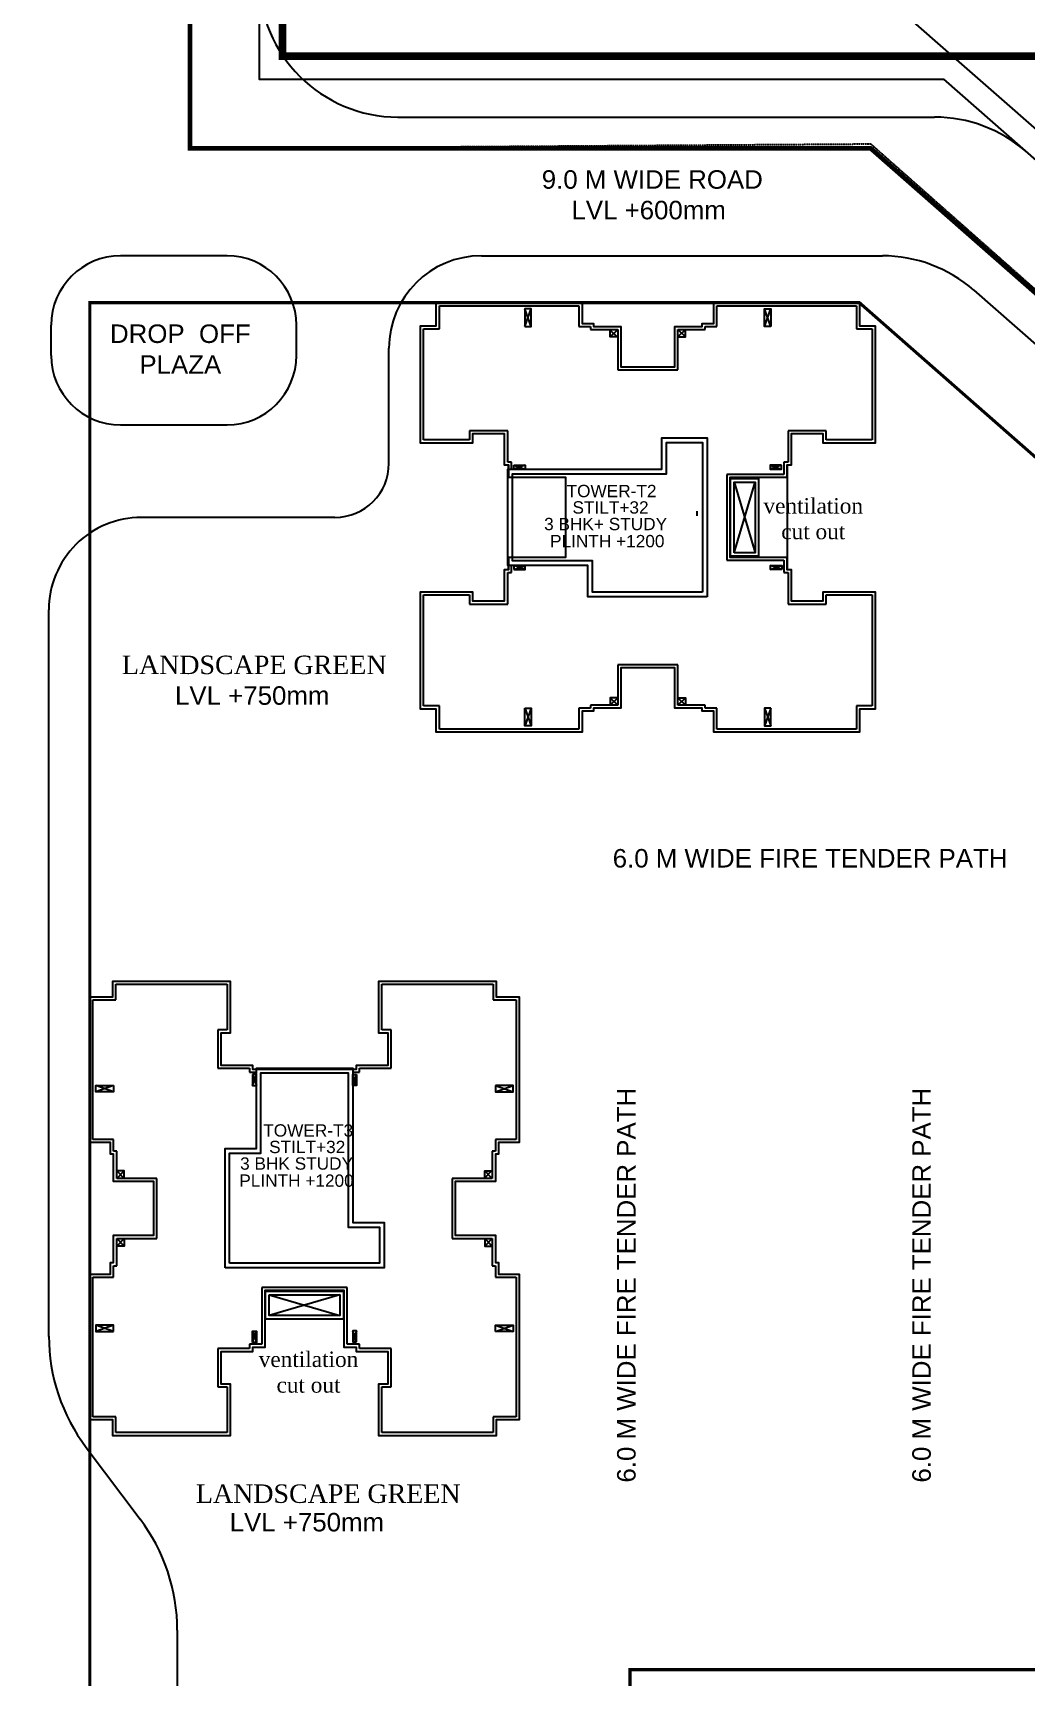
# Model space of a CAD drawing. Header units: millimetres. Extents: x 2061841 to 105821645, y -77612 to 48520811.
# Drawn here: x 105689495 to 105690970, y 48459160 to 48461601 of the extents above; entities that cross this region are included whole.
import ezdxf

# ---------------------------------------------------------------- set-up
doc = ezdxf.new("R2010")
doc.units = ezdxf.units.MM
doc.header["$LTSCALE"] = 10
doc.header["$MEASUREMENT"] = 0
for name, pattern in [('CENTER', [2, 1.25, -0.25, 0.25, -0.25]), ('DASHDOT', [1, 0.5, -0.25, 0, -0.25]), ('HIDDEN', [0.375, 0.25, -0.125])]:
    doc.linetypes.add(name, pattern=pattern)
for name, color, linetype in [('AC-GRND', 1, 'Continuous'), ('S-OPENING', 6, 'Continuous'), ('SHEET-TEXT', 7, 'Continuous')]:
    doc.layers.add(name, color=color, linetype=linetype)
doc.styles.add('Century', font='swiss.ttf')
doc.styles.add('Times', font='times.ttf')

# ---------------------------------------------------------------- blocks, each defined once
blk = doc.blocks.new('A$C82ecaa04')
at = {"layer": 'AC-GRND', "color": 2, "linetype": 'HIDDEN', "ltscale": 5}
blk.add_lwpolyline([(52671, -54347), (52671, -66347), (96841, -66047), (146543, -109977), (146544, -130680), (142044, -130680), (142044, -170041), (125008, -170041), (125008, -175041), (91225, -175041), (91225, -240684), (225330, -240684)], dxfattribs=at)
blk = doc.blocks.new('TOWER-A TYPICAL FLOOR FRAMING PLAN N')
at = {"layer": 'SHEET-TEXT', "ltscale": 51}
blk.add_line((102926120.9, 48561107.5, 101.1), (102929598.6, 48558054.6, 101.1), dxfattribs=at)
at = {"layer": 'SHEET-TEXT', "color": 8}
for p, q in [((102927036.8, 48559490.3, 101.1), (102927833.5, 48559490.3, 101.1)), ((102926783.1, 48559284.4, 101.1), (102926625, 48559284.4, 101.1)), ((102927160.7, 48559284.4, 101.1), (102927755.9, 48559284.4, 101.1)), ((102927891.8, 48559233.2, 101.1), (102928250.8, 48558918.1, 101.1)), ((102926522.1, 48559136.4, 101.1), (102926522.1, 48559181.4, 101.1)), ((102926886.1, 48559136.4, 101.1), (102926886.1, 48559181.4, 101.1)), ((102927023.4, 48558976.2, 101.1), (102927023.4, 48559147.1, 101.1)), ((102926625, 48559033.4, 101.1), (102926783.1, 48559033.4, 101.1)), ((102926943.3, 48558896.1, 101.1), (102926655.9, 48558896.1, 101.1)), ((102926518.6, 48557680.1, 101.1), (102926518.6, 48558758.8, 101.1)), ((102926573.9, 48557515.5, 101.1), (102926654, 48557409.1, 101.1))]:
    blk.add_line(p, q, dxfattribs=at)
at = {"layer": 'SHEET-TEXT', "ltscale": 0.5}
for p, q in [((102927098.3, 48559176.1, 101.1), (102927098.3, 48559210.4, 101.1)), ((102927098.3, 48559210.4, 101.1), (102927305.5, 48559210.4, 101.1)), ((102927305.5, 48559210.4, 101.1), (102927305.5, 48559179.5, 101.1)), ((102927510.1, 48559179.5, 101.1), (102927510.1, 48559210.4, 101.1)), ((102927510.1, 48559210.4, 101.1), (102927717.3, 48559210.4, 101.1)), ((102927717.3, 48559210.4, 101.1), (102927717.3, 48559176.1, 101.1)), ((102927074.8, 48559011.1, 101.1), (102927074.8, 48559176.1, 101.1)), ((102927074.8, 48559176.1, 101.1), (102927098.3, 48559176.1, 101.1)), ((102927305.5, 48559179.5, 101.1), (102927322.7, 48559179.5, 101.1)), ((102927322.7, 48559179.5, 101.1), (102927322.7, 48559175, 101.1)), ((102927322.7, 48559175, 101.1), (102927363.3, 48559175, 101.1)), ((102927363.3, 48559175, 101.1), (102927363.3, 48559115.2, 101.1)), ((102927452.3, 48559115.2, 101.1), (102927452.3, 48559175, 101.1)), ((102927452.3, 48559175, 101.1), (102927492.9, 48559175, 101.1)), ((102927492.9, 48559175, 101.1), (102927492.9, 48559179.5, 101.1)), ((102927492.9, 48559179.5, 101.1), (102927510.1, 48559179.5, 101.1)), ((102927717.3, 48559176.1, 101.1), (102927740.7, 48559176.1, 101.1)), ((102927740.7, 48559176.1, 101.1), (102927740.7, 48559011.1, 101.1)), ((102927363.3, 48559115.2, 101.1), (102927407.8, 48559115.2, 101.1)), ((102927407.8, 48559115.2, 101.1), (102927452.3, 48559115.2, 101.1)), ((102927142.9, 48559011.1, 101.1), (102927074.8, 48559011.1, 101.1)), ((102927199.7, 48559024.8, 101.1), (102927142.9, 48559024.8, 101.1)), ((102927142.9, 48559024.8, 101.1), (102927142.9, 48559011.1, 101.1)), ((102927199.7, 48558977.9, 101.1), (102927199.7, 48559024.8, 101.1)), ((102927672.7, 48559024.8, 101.1), (102927615.9, 48559024.8, 101.1)), ((102927615.9, 48559024.8, 101.1), (102927615.9, 48558977.9, 101.1)), ((102927672.7, 48559011.1, 101.1), (102927672.7, 48559024.8, 101.1)), ((102927740.7, 48559011.1, 101.1), (102927672.7, 48559011.1, 101.1)), ((102927205.5, 48558977.9, 101.1), (102927199.7, 48558977.9, 101.1)), ((102927205.5, 48558967.6, 101.1), (102927205.5, 48558977.9, 101.1)), ((102927524.9, 48558959.6, 101.1), (102927524.9, 48558832.6, 101.1)), ((102927609.5, 48558959.6, 101.1), (102927524.9, 48558959.6, 101.1)), ((102927615.9, 48558977.9, 101.1), (102927609.5, 48558977.9, 101.1)), ((102927609.5, 48558977.9, 101.1), (102927609.5, 48558959.6, 101.1)), ((102927199.7, 48558767.4, 101.1), (102927199.7, 48558814.3, 101.1)), ((102927199.7, 48558814.3, 101.1), (102927205.5, 48558814.3, 101.1)), ((102927205.5, 48558814.3, 101.1), (102927205.5, 48558824.6, 101.1)), ((102927524.9, 48558832.6, 101.1), (102927609.5, 48558832.6, 101.1)), ((102927609.5, 48558832.6, 101.1), (102927609.5, 48558814.3, 101.1)), ((102927609.5, 48558814.3, 101.1), (102927615.9, 48558814.3, 101.1)), ((102927615.9, 48558814.3, 101.1), (102927615.9, 48558767.4, 101.1)), ((102927074.8, 48558616.2, 101.1), (102927074.8, 48558781.1, 101.1)), ((102927074.8, 48558781.1, 101.1), (102927142.9, 48558781.1, 101.1)), ((102927142.9, 48558781.1, 101.1), (102927142.9, 48558767.4, 101.1)), ((102927142.9, 48558767.4, 101.1), (102927199.7, 48558767.4, 101.1)), ((102927615.9, 48558767.4, 101.1), (102927672.7, 48558767.4, 101.1)), ((102927672.7, 48558767.4, 101.1), (102927672.7, 48558781.1, 101.1)), ((102927672.7, 48558781.1, 101.1), (102927740.7, 48558781.1, 101.1)), ((102927740.7, 48558781.1, 101.1), (102927740.7, 48558616.2, 101.1)), ((102927407.8, 48558677, 101.1), (102927363.3, 48558677, 101.1)), ((102927363.3, 48558677, 101.1), (102927363.3, 48558617.3, 101.1)), ((102927452.3, 48558677, 101.1), (102927407.8, 48558677, 101.1)), ((102927452.3, 48558617.3, 101.1), (102927452.3, 48558677, 101.1)), ((102927098.3, 48558616.2, 101.1), (102927074.8, 48558616.2, 101.1)), ((102927098.3, 48558581.8, 101.1), (102927098.3, 48558616.2, 101.1)), ((102927363.3, 48558617.3, 101.1), (102927322.7, 48558617.3, 101.1)), ((102927322.7, 48558617.3, 101.1), (102927322.7, 48558612.7, 101.1)), ((102927492.9, 48558617.3, 101.1), (102927452.3, 48558617.3, 101.1)), ((102927492.9, 48558612.7, 101.1), (102927492.9, 48558617.3, 101.1)), ((102927740.7, 48558616.2, 101.1), (102927717.3, 48558616.2, 101.1)), ((102927717.3, 48558616.2, 101.1), (102927717.3, 48558581.8, 101.1)), ((102927322.7, 48558612.7, 101.1), (102927305.5, 48558612.7, 101.1)), ((102927305.5, 48558612.7, 101.1), (102927305.5, 48558581.8, 101.1)), ((102927510.1, 48558612.7, 101.1), (102927492.9, 48558612.7, 101.1)), ((102927510.1, 48558581.8, 101.1), (102927510.1, 48558612.7, 101.1)), ((102927305.5, 48558581.8, 101.1), (102927098.3, 48558581.8, 101.1)), ((102927717.3, 48558581.8, 101.1), (102927510.1, 48558581.8, 101.1)), ((102926618.2, 48558179.7, 101.1), (102926618.2, 48558203.1, 101.1)), ((102926618.2, 48558203.1, 101.1), (102926783.1, 48558203.1, 101.1)), ((102926783.1, 48558203.1, 101.1), (102926783.1, 48558135.1, 101.1)), ((102927013.1, 48558135.1, 101.1), (102927013.1, 48558203.1, 101.1)), ((102927013.1, 48558203.1, 101.1), (102927178.1, 48558203.1, 101.1)), ((102927178.1, 48558203.1, 101.1), (102927178.1, 48558179.7, 101.1)), ((102926583.8, 48557972.5, 101.1), (102926583.8, 48558179.7, 101.1)), ((102926583.8, 48558179.7, 101.1), (102926618.2, 48558179.7, 101.1)), ((102927178.1, 48558179.7, 101.1), (102927212.4, 48558179.7, 101.1)), ((102927212.4, 48558179.7, 101.1), (102927212.4, 48557972.5, 101.1)), ((102926783.1, 48558135.1, 101.1), (102926769.4, 48558135.1, 101.1)), ((102926769.4, 48558135.1, 101.1), (102926769.4, 48558078.3, 101.1)), ((102927026.8, 48558135.1, 101.1), (102927013.1, 48558135.1, 101.1)), ((102927026.8, 48558078.3, 101.1), (102927026.8, 48558135.1, 101.1)), ((102926769.4, 48558078.3, 101.1), (102926816.3, 48558078.3, 101.1)), ((102926816.3, 48558078.3, 101.1), (102926816.3, 48558072.5, 101.1)), ((102926979.9, 48558072.5, 101.1), (102926979.9, 48558078.3, 101.1)), ((102926979.9, 48558078.3, 101.1), (102927026.8, 48558078.3, 101.1)), ((102926816.3, 48558072.5, 101.1), (102926826.6, 48558072.5, 101.1)), ((102926969.6, 48558072.5, 101.1), (102926979.9, 48558072.5, 101.1)), ((102926614.7, 48557972.5, 101.1), (102926583.8, 48557972.5, 101.1)), ((102926614.7, 48557955.3, 101.1), (102926614.7, 48557972.5, 101.1)), ((102926619.3, 48557955.3, 101.1), (102926614.7, 48557955.3, 101.1)), ((102926619.3, 48557914.7, 101.1), (102926619.3, 48557955.3, 101.1)), ((102927181.5, 48557955.3, 101.1), (102927176.9, 48557955.3, 101.1)), ((102927176.9, 48557955.3, 101.1), (102927176.9, 48557914.7, 101.1)), ((102927212.4, 48557972.5, 101.1), (102927181.5, 48557972.5, 101.1)), ((102927181.5, 48557972.5, 101.1), (102927181.5, 48557955.3, 101.1)), ((102926679, 48557914.7, 101.1), (102926619.3, 48557914.7, 101.1)), ((102926679, 48557870.2, 101.1), (102926679, 48557914.7, 101.1)), ((102927176.9, 48557914.7, 101.1), (102927117.2, 48557914.7, 101.1)), ((102927117.2, 48557914.7, 101.1), (102927117.2, 48557870.2, 101.1)), ((102926679, 48557825.7, 101.1), (102926679, 48557870.2, 101.1)), ((102927117.2, 48557870.2, 101.1), (102927117.2, 48557825.7, 101.1)), ((102926619.3, 48557785.1, 101.1), (102926619.3, 48557825.7, 101.1)), ((102926619.3, 48557825.7, 101.1), (102926679, 48557825.7, 101.1)), ((102927117.2, 48557825.7, 101.1), (102927176.9, 48557825.7, 101.1)), ((102927176.9, 48557825.7, 101.1), (102927176.9, 48557785.1, 101.1)), ((102926614.7, 48557767.9, 101.1), (102926614.7, 48557785.1, 101.1)), ((102926614.7, 48557785.1, 101.1), (102926619.3, 48557785.1, 101.1)), ((102927176.9, 48557785.1, 101.1), (102927181.5, 48557785.1, 101.1)), ((102927181.5, 48557785.1, 101.1), (102927181.5, 48557767.9, 101.1)), ((102926583.8, 48557560.7, 101.1), (102926583.8, 48557767.9, 101.1)), ((102926583.8, 48557767.9, 101.1), (102926614.7, 48557767.9, 101.1)), ((102927181.5, 48557767.9, 101.1), (102927212.4, 48557767.9, 101.1)), ((102927212.4, 48557767.9, 101.1), (102927212.4, 48557560.7, 101.1)), ((102926961.6, 48557753, 101.1), (102926834.6, 48557753, 101.1)), ((102926834.6, 48557753, 101.1), (102926834.6, 48557668.5, 101.1)), ((102926961.6, 48557668.5, 101.1), (102926961.6, 48557753, 101.1)), ((102926816.3, 48557662.1, 101.1), (102926769.4, 48557662.1, 101.1)), ((102926769.4, 48557662.1, 101.1), (102926769.4, 48557605.3, 101.1)), ((102926834.6, 48557668.5, 101.1), (102926816.3, 48557668.5, 101.1)), ((102926816.3, 48557668.5, 101.1), (102926816.3, 48557662.1, 101.1)), ((102926979.9, 48557668.5, 101.1), (102926961.6, 48557668.5, 101.1)), ((102926979.9, 48557662.1, 101.1), (102926979.9, 48557668.5, 101.1)), ((102927026.8, 48557662.1, 101.1), (102926979.9, 48557662.1, 101.1)), ((102927026.8, 48557605.3, 101.1), (102927026.8, 48557662.1, 101.1)), ((102926769.4, 48557605.3, 101.1), (102926783.1, 48557605.3, 101.1)), ((102926783.1, 48557605.3, 101.1), (102926783.1, 48557537.3, 101.1)), ((102927013.1, 48557537.3, 101.1), (102927013.1, 48557605.3, 101.1)), ((102927013.1, 48557605.3, 101.1), (102927026.8, 48557605.3, 101.1)), ((102926618.2, 48557560.7, 101.1), (102926583.8, 48557560.7, 101.1)), ((102926618.2, 48557537.3, 101.1), (102926618.2, 48557560.7, 101.1)), ((102927212.4, 48557560.7, 101.1), (102927178.1, 48557560.7, 101.1)), ((102927178.1, 48557560.7, 101.1), (102927178.1, 48557537.3, 101.1)), ((102926783.1, 48557537.3, 101.1), (102926618.2, 48557537.3, 101.1)), ((102927178.1, 48557537.3, 101.1), (102927013.1, 48557537.3, 101.1))]:
    blk.add_line(p, q, dxfattribs=at)
at = {"layer": 'SHEET-TEXT', "ltscale": 3500}
for p, q in [((102927234.5, 48559179.5, 101.1), (102927225.3, 48559205.8, 101.1)), ((102927225.3, 48559179.5, 101.1), (102927234.5, 48559205.8, 101.1)), ((102927581.1, 48559179.5, 101.1), (102927590.3, 48559205.8, 101.1)), ((102927590.3, 48559179.5, 101.1), (102927581.1, 48559205.8, 101.1)), ((102927452.3, 48559175, 101.1), (102927463.7, 48559163.9, 101.1)), ((102927463.7, 48559175, 101.1), (102927452.3, 48559163.9, 101.1)), ((102927362.1, 48559173.8, 101.1), (102927351.8, 48559163.9, 101.1)), ((102927351.8, 48559173.8, 101.1), (102927362.1, 48559163.9, 101.1)), ((102927208.9, 48558973.4, 101.1), (102927225.5, 48558967.6, 101.1)), ((102927225.5, 48558973.4, 101.1), (102927208.9, 48558967.6, 101.1)), ((102927606.1, 48558973.4, 101.1), (102927589.5, 48558967.6, 101.1)), ((102927589.5, 48558973.4, 101.1), (102927606.1, 48558967.6, 101.1)), ((102927208.9, 48558818.9, 101.1), (102927225.5, 48558824.6, 101.1)), ((102927225.5, 48558818.9, 101.1), (102927208.9, 48558824.6, 101.1)), ((102927606.6, 48558818.9, 101.1), (102927589.5, 48558824.6, 101.1)), ((102927589.5, 48558818.9, 101.1), (102927606.6, 48558824.6, 101.1)), ((102927363.3, 48558617.3, 101.1), (102927351.8, 48558628.4, 101.1)), ((102927351.8, 48558617.3, 101.1), (102927363.3, 48558628.4, 101.1)), ((102927452.3, 48558617.3, 101.1), (102927463.7, 48558628.4, 101.1)), ((102927463.7, 48558617.3, 101.1), (102927452.3, 48558628.4, 101.1)), ((102927234.5, 48558612.7, 101.1), (102927225.3, 48558586.4, 101.1)), ((102927225.3, 48558612.7, 101.1), (102927234.5, 48558586.4, 101.1)), ((102927581.1, 48558612.7, 101.1), (102927590.3, 48558586.4, 101.1)), ((102927590.3, 48558612.7, 101.1), (102927581.1, 48558586.4, 101.1)), ((102926614.7, 48558043.5, 101.1), (102926588.4, 48558052.7, 101.1)), ((102926614.7, 48558052.7, 101.1), (102926588.4, 48558043.5, 101.1)), ((102926820.9, 48558069, 101.1), (102926826.6, 48558052.5, 101.1)), ((102926820.9, 48558052.5, 101.1), (102926826.6, 48558069, 101.1)), ((102926975.4, 48558069, 101.1), (102926969.6, 48558052.5, 101.1)), ((102926975.4, 48558052.5, 101.1), (102926969.6, 48558069, 101.1)), ((102927181.5, 48558043.5, 101.1), (102927207.8, 48558052.7, 101.1)), ((102927181.5, 48558052.7, 101.1), (102927207.8, 48558043.5, 101.1)), ((102926619.3, 48557914.7, 101.1), (102926630.4, 48557926.1, 101.1)), ((102926619.3, 48557926.1, 101.1), (102926630.4, 48557914.7, 101.1)), ((102927175.8, 48557915.8, 101.1), (102927165.8, 48557926.1, 101.1)), ((102927175.8, 48557926.1, 101.1), (102927165.8, 48557915.8, 101.1)), ((102926619.3, 48557825.7, 101.1), (102926630.4, 48557814.3, 101.1)), ((102926619.3, 48557814.3, 101.1), (102926630.4, 48557825.7, 101.1)), ((102927176.9, 48557825.7, 101.1), (102927165.8, 48557814.3, 101.1)), ((102927176.9, 48557814.3, 101.1), (102927165.8, 48557825.7, 101.1)), ((102926614.7, 48557696.9, 101.1), (102926588.4, 48557687.7, 101.1)), ((102926614.7, 48557687.7, 101.1), (102926588.4, 48557696.9, 101.1)), ((102926820.9, 48557671.3, 101.1), (102926826.6, 48557688.5, 101.1)), ((102926820.9, 48557688.5, 101.1), (102926826.6, 48557671.3, 101.1)), ((102926975.4, 48557671.9, 101.1), (102926969.6, 48557688.5, 101.1)), ((102926975.4, 48557688.5, 101.1), (102926969.6, 48557671.9, 101.1)), ((102927181.5, 48557696.9, 101.1), (102927207.8, 48557687.7, 101.1)), ((102927181.5, 48557687.7, 101.1), (102927207.8, 48557696.9, 101.1))]:
    blk.add_line(p, q, dxfattribs=at)
at = {"layer": 'SHEET-TEXT'}
for p, q in [((102927535.9, 48558843.6, 101.1), (102927566.9, 48558948.6, 101.1)), ((102927535.9, 48558948.6, 101.1), (102927566.9, 48558843.6, 101.1)), ((102927480.7, 48558905.4, 101.1), (102927480.7, 48558898.2, 101.1)), ((102926845.6, 48557742.1, 101.1), (102926950.6, 48557711.1, 101.1)), ((102926950.6, 48557742.1, 101.1), (102926845.6, 48557711.1, 101.1))]:
    blk.add_line(p, q, dxfattribs=at)
at = {"layer": 'SHEET-TEXT', "linetype": 'CENTER', "ltscale": 3, "const_width": 11.4, "elevation": 101.1}
blk.add_lwpolyline([(102930816.1, 48554057.5), (102926493.4, 48554057.5), (102926213.1, 48554295.5), (102926213.1, 48559581), (102925522.7, 48559581), (102925522.7, 48560961.9), (102926865.2, 48560961.9), (102926865.2, 48559581), (102927859.7, 48559581), (102928692.2, 48559581.1), (102929281.8, 48559063.5), (102929281.8, 48558929.6), (102929015.5, 48558929.5)], dxfattribs=at)
at = {"layer": 'SHEET-TEXT', "color": 8, "elevation": 101.1}
blk.add_lwpolyline([(102926271.7, 48554290.8), (102926247.5, 48554311.4), (102926247.5, 48559615.4), (102925557, 48559615.4), (102925557, 48560927.6), (102926273.8, 48560927.6), (102926830.9, 48560438.5), (102926830.9, 48559546.7), (102927846.8, 48559546.7), (102928978.9, 48558552.9), (102928978.9, 48556853.6), (102927713.1, 48556853.6), (102927713.1, 48555557.5), (102930781.8, 48555557.5), (102930781.8, 48555519.1), (102932316.1, 48555519.1), (102932316.1, 48555404.1), (102932811.9, 48555404.1), (102932991.5, 48555245.2), (102932481.6, 48554130.2), (102930781.8, 48554130.2), (102930781.8, 48554091.8), (102926506, 48554091.8), (102926490.8, 48554104.7)], dxfattribs=at)
at = {"layer": 'SHEET-TEXT', "color": 8, "linetype": 'DASHDOT', "ltscale": 5, "const_width": 6.86, "elevation": 101.1}
blk.add_lwpolyline([(102932213.1, 48555416.2), (102930678.8, 48555416.2), (102930678.8, 48555454.5), (102927610.2, 48555454.5), (102927610.2, 48556956.6), (102928876, 48556956.6), (102928876, 48558445.4), (102927738.7, 48559443.8), (102926727.9, 48559443.8), (102926727.9, 48560331), (102926165.6, 48560824.6), (102925660, 48560824.6), (102925660, 48559718.3), (102926350.4, 48559718.3), (102926350.4, 48554419.1), (102926614.5, 48554194.8), (102930678.8, 48554194.8), (102930678.8, 48554233.2), (102932415.3, 48554233.2), (102932866.1, 48555218.6), (102932772.9, 48555301.1), (102932213.1, 48555301.1)], close=True, dxfattribs=at)
at = {"layer": 'SHEET-TEXT', "color": 8, "linetype": 'HIDDEN', "ltscale": 10, "const_width": 4.58, "elevation": 101.1}
blk.add_lwpolyline([(102928647.1, 48558402.6), (102928647.1, 48557185.4), (102927381.3, 48557185.4), (102927381.3, 48555225.7), (102930450, 48555225.7), (102930450, 48555187.3), (102931984.3, 48555187.3), (102931984.3, 48555072.3), (102932547.6, 48555072.3), (102932268.5, 48554462), (102930450, 48554462), (102930450, 48554423.6), (102926627.9, 48554423.6), (102926579.3, 48554464.9), (102926579.3, 48559214.9), (102927721.8, 48559214.9)], close=True, dxfattribs=at)
at = {"layer": 'SHEET-TEXT', "ltscale": 0.5, "elevation": 101.1}
for points in [[(102927200.9, 48558967.6), (102927200.9, 48558973.4), (102927195.1, 48558973.4), (102927195.1, 48559020.3), (102927147.5, 48559020.3), (102927147.5, 48559006.5), (102927070.3, 48559006.5), (102927070.3, 48559180.7), (102927093.7, 48559180.7), (102927093.7, 48559215), (102927310.1, 48559215), (102927310.1, 48559184.1), (102927327.2, 48559184.1), (102927327.2, 48559179.5), (102927367.9, 48559179.5), (102927367.9, 48559119.8), (102927407.8, 48559119.8), (102927447.7, 48559119.8), (102927447.7, 48559179.5), (102927488.3, 48559179.5), (102927488.3, 48559184.1), (102927505.5, 48559184.1), (102927505.5, 48559215), (102927721.8, 48559215), (102927721.8, 48559180.7), (102927745.3, 48559180.7), (102927745.3, 48559006.5), (102927668.1, 48559006.5), (102927668.1, 48559020.3), (102927620.5, 48559020.3), (102927620.5, 48558973.4), (102927614.1, 48558973.4), (102927614.1, 48558955.1)], [(102927614.1, 48558955.1), (102927529.5, 48558955.1), (102927529.5, 48558837.2), (102927614.1, 48558837.2), (102927614.1, 48558818.9), (102927620.5, 48558818.9), (102927620.5, 48558772), (102927668.1, 48558772), (102927668.1, 48558785.7), (102927745.3, 48558785.7), (102927745.3, 48558611.6), (102927721.8, 48558611.6), (102927721.8, 48558577.3), (102927505.5, 48558577.3), (102927505.5, 48558608.2), (102927488.3, 48558608.2), (102927488.3, 48558612.7), (102927447.7, 48558612.7), (102927447.7, 48558672.5), (102927407.8, 48558672.5), (102927367.9, 48558672.5), (102927367.9, 48558612.7), (102927327.2, 48558612.7), (102927327.2, 48558608.2), (102927310.1, 48558608.2), (102927310.1, 48558577.3), (102927093.7, 48558577.3), (102927093.7, 48558611.6), (102927070.3, 48558611.6), (102927070.3, 48558785.7), (102927147.5, 48558785.7), (102927147.5, 48558772), (102927195.1, 48558772), (102927195.1, 48558818.9), (102927200.9, 48558818.9), (102927200.9, 48558824.6)], [(102926957, 48557663.9), (102926957, 48557748.5), (102926839.2, 48557748.5), (102926839.2, 48557663.9), (102926820.9, 48557663.9), (102926820.9, 48557657.5), (102926774, 48557657.5), (102926774, 48557609.9), (102926787.7, 48557609.9), (102926787.7, 48557532.7), (102926613.6, 48557532.7), (102926613.6, 48557556.1), (102926579.3, 48557556.1), (102926579.3, 48557772.5), (102926610.1, 48557772.5), (102926610.1, 48557789.7), (102926614.7, 48557789.7), (102926614.7, 48557830.3), (102926674.4, 48557830.3), (102926674.4, 48557870.2), (102926674.4, 48557910.1), (102926614.7, 48557910.1), (102926614.7, 48557950.7), (102926610.1, 48557950.7), (102926610.1, 48557967.9), (102926579.3, 48557967.9), (102926579.3, 48558184.3), (102926613.6, 48558184.3), (102926613.6, 48558207.7), (102926787.7, 48558207.7), (102926787.7, 48558130.5), (102926774, 48558130.5), (102926774, 48558082.9), (102926820.9, 48558082.9), (102926820.9, 48558077.1), (102926826.6, 48558077.1)], [(102926969.6, 48558077.1), (102926975.4, 48558077.1), (102926975.4, 48558082.9), (102927022.3, 48558082.9), (102927022.3, 48558130.5), (102927008.5, 48558130.5), (102927008.5, 48558207.7), (102927182.7, 48558207.7), (102927182.7, 48558184.3), (102927217, 48558184.3), (102927217, 48557967.9), (102927186.1, 48557967.9), (102927186.1, 48557950.7), (102927181.5, 48557950.7), (102927181.5, 48557910.1), (102927121.8, 48557910.1), (102927121.8, 48557870.2), (102927121.8, 48557830.3), (102927181.5, 48557830.3), (102927181.5, 48557789.7), (102927186.1, 48557789.7), (102927186.1, 48557772.5), (102927217, 48557772.5), (102927217, 48557556.1), (102927182.7, 48557556.1), (102927182.7, 48557532.7), (102927008.5, 48557532.7), (102927008.5, 48557609.9), (102927022.3, 48557609.9), (102927022.3, 48557657.5), (102926975.4, 48557657.5), (102926975.4, 48557663.9), (102926957, 48557663.9)]]:
    blk.add_lwpolyline(points, dxfattribs=at)
at = {"layer": 'SHEET-TEXT', "color": 1, "ltscale": 0.5, "elevation": 101.1}
for points in [[(102927614.6, 48558973.4), (102927614.6, 48558818.9), (102927620.5, 48558818.9), (102927620.5, 48558772), (102927668.1, 48558772), (102927668.1, 48558785.7), (102927745.3, 48558785.7), (102927745.3, 48558611.6), (102927721.8, 48558611.6), (102927721.8, 48558577.3), (102927505.5, 48558577.3), (102927505.5, 48558608.2), (102927488.3, 48558608.2), (102927488.3, 48558612.7), (102927447.7, 48558612.7), (102927447.7, 48558672.5), (102927407.8, 48558672.5), (102927367.9, 48558672.5), (102927367.9, 48558612.7), (102927327.2, 48558612.7), (102927327.2, 48558608.2), (102927310.1, 48558608.2), (102927310.1, 48558577.3), (102927093.7, 48558577.3), (102927093.7, 48558611.6), (102927070.3, 48558611.6), (102927070.3, 48558785.7), (102927147.5, 48558785.7), (102927147.5, 48558772), (102927195.1, 48558772), (102927195.1, 48558818.9), (102927201.5, 48558818.9), (102927201.5, 48558837.2), (102927286.1, 48558837.2), (102927286.1, 48558955.1), (102927201.5, 48558955.1), (102927201.5, 48558973.4), (102927195.1, 48558973.4), (102927195.1, 48559020.3), (102927147.5, 48559020.3), (102927147.5, 48559006.5), (102927070.3, 48559006.5), (102927070.3, 48559180.7), (102927093.7, 48559180.7), (102927093.7, 48559215), (102927310.1, 48559215), (102927310.1, 48559184.1), (102927327.2, 48559184.1), (102927327.2, 48559179.5), (102927367.9, 48559179.5), (102927367.9, 48559119.8), (102927407.8, 48559119.8), (102927447.7, 48559119.8), (102927447.7, 48559179.5), (102927488.3, 48559179.5), (102927488.3, 48559184.1), (102927505.5, 48559184.1), (102927505.5, 48559215), (102927721.8, 48559215), (102927721.8, 48559180.7), (102927745.3, 48559180.7), (102927745.3, 48559006.5), (102927668.1, 48559006.5), (102927668.1, 48559020.3), (102927620.5, 48559020.3), (102927620.5, 48558973.4), (102927614.6, 48558973.4), (102927614.6, 48558967.6)], [(102926820.9, 48558077.1), (102926975.4, 48558077.1), (102926975.4, 48558082.9), (102927022.3, 48558082.9), (102927022.3, 48558130.5), (102927008.5, 48558130.5), (102927008.5, 48558207.7), (102927182.7, 48558207.7), (102927182.7, 48558184.3), (102927217, 48558184.3), (102927217, 48557967.9), (102927186.1, 48557967.9), (102927186.1, 48557950.7), (102927181.5, 48557950.7), (102927181.5, 48557910.1), (102927121.8, 48557910.1), (102927121.8, 48557870.2), (102927121.8, 48557830.3), (102927181.5, 48557830.3), (102927181.5, 48557789.7), (102927186.1, 48557789.7), (102927186.1, 48557772.5), (102927217, 48557772.5), (102927217, 48557556.1), (102927182.7, 48557556.1), (102927182.7, 48557532.7), (102927008.5, 48557532.7), (102927008.5, 48557609.9), (102927022.3, 48557609.9), (102927022.3, 48557657.5), (102926975.4, 48557657.5), (102926975.4, 48557663.9), (102926957, 48557663.9), (102926957, 48557748.5), (102926839.2, 48557748.5), (102926839.2, 48557663.9), (102926820.9, 48557663.9), (102926820.9, 48557657.5), (102926774, 48557657.5), (102926774, 48557609.9), (102926787.7, 48557609.9), (102926787.7, 48557532.7), (102926613.6, 48557532.7), (102926613.6, 48557556.1), (102926579.3, 48557556.1), (102926579.3, 48557772.5), (102926610.1, 48557772.5), (102926610.1, 48557789.7), (102926614.7, 48557789.7), (102926614.7, 48557830.3), (102926674.4, 48557830.3), (102926674.4, 48557870.2), (102926674.4, 48557910.1), (102926614.7, 48557910.1), (102926614.7, 48557950.7), (102926610.1, 48557950.7), (102926610.1, 48557967.9), (102926579.3, 48557967.9), (102926579.3, 48558184.3), (102926613.6, 48558184.3), (102926613.6, 48558207.7), (102926787.7, 48558207.7), (102926787.7, 48558130.5), (102926774, 48558130.5), (102926774, 48558082.9), (102926820.9, 48558082.9), (102926820.9, 48558077.1), (102926826.6, 48558077.1)]]:
    blk.add_lwpolyline(points, dxfattribs=at)
at = {"layer": 'SHEET-TEXT', "ltscale": 3500, "elevation": 101.1}
for points in [[(102927225.3, 48559179.5), (102927234.5, 48559179.5), (102927234.5, 48559205.8), (102927225.3, 48559205.8)], [(102927590.3, 48559179.5), (102927581.1, 48559179.5), (102927581.1, 48559205.8), (102927590.3, 48559205.8)], [(102927208.9, 48558973.4), (102927225.5, 48558973.4), (102927225.5, 48558967.6), (102927208.9, 48558967.6)], [(102927606.1, 48558973.4), (102927589.5, 48558973.4), (102927589.5, 48558967.6), (102927606.1, 48558967.6)], [(102927208.9, 48558818.9), (102927225.5, 48558818.9), (102927225.5, 48558824.6), (102927208.9, 48558824.6)], [(102927606.6, 48558818.9), (102927590, 48558818.9), (102927590, 48558824.6), (102927606.6, 48558824.6)], [(102927225.3, 48558612.7), (102927234.5, 48558612.7), (102927234.5, 48558586.4), (102927225.3, 48558586.4)], [(102927590.3, 48558612.7), (102927581.1, 48558612.7), (102927581.1, 48558586.4), (102927590.3, 48558586.4)], [(102926614.7, 48558052.7), (102926614.7, 48558043.5), (102926588.4, 48558043.5), (102926588.4, 48558052.7)], [(102926820.9, 48558069), (102926820.9, 48558052.5), (102926826.6, 48558052.5), (102926826.6, 48558069)], [(102926975.4, 48558069), (102926975.4, 48558052.5), (102926969.6, 48558052.5), (102926969.6, 48558069)], [(102927181.5, 48558052.7), (102927181.5, 48558043.5), (102927207.8, 48558043.5), (102927207.8, 48558052.7)], [(102926614.7, 48557687.7), (102926614.7, 48557696.9), (102926588.4, 48557696.9), (102926588.4, 48557687.7)], [(102926820.9, 48557671.3), (102926820.9, 48557687.9), (102926826.6, 48557687.9), (102926826.6, 48557671.3)], [(102926975.4, 48557671.9), (102926975.4, 48557688.5), (102926969.6, 48557688.5), (102926969.6, 48557671.9)], [(102927181.5, 48557687.7), (102927181.5, 48557696.9), (102927207.8, 48557696.9), (102927207.8, 48557687.7)]]:
    blk.add_lwpolyline(points, close=True, dxfattribs=at)
for points in [[(102927452.3, 48559163.9), (102927463.7, 48559163.9), (102927463.7, 48559175)], [(102927362.1, 48559163.9), (102927351.8, 48559163.9), (102927351.8, 48559173.8)], [(102927363.3, 48558628.4), (102927351.8, 48558628.4), (102927351.8, 48558617.3)], [(102927452.3, 48558628.4), (102927463.7, 48558628.4), (102927463.7, 48558617.3)], [(102926630.4, 48557914.7), (102926630.4, 48557926.1), (102926619.3, 48557926.1)], [(102927165.8, 48557915.8), (102927165.8, 48557926.1), (102927175.8, 48557926.1)], [(102926630.4, 48557825.7), (102926630.4, 48557814.3), (102926619.3, 48557814.3)], [(102927165.8, 48557825.7), (102927165.8, 48557814.3), (102927176.9, 48557814.3)]]:
    blk.add_lwpolyline(points, dxfattribs=at)
at = {"layer": 'SHEET-TEXT', "elevation": 101.1}
for points in [[(102927495.9, 48558778.1), (102927318.8, 48558778.1), (102927318.8, 48558824.6), (102927199.8, 48558824.6), (102927199.8, 48558967.6), (102927428.6, 48558967.6), (102927428.6, 48559014.2), (102927495.9, 48559014.2)], [(102927489, 48558784.9), (102927325.6, 48558784.9), (102927325.6, 48558831.5), (102927206.7, 48558831.5), (102927206.7, 48558960.8), (102927435.5, 48558960.8), (102927435.5, 48559007.3), (102927489, 48559007.3)], [(102927530.7, 48558838.4), (102927530.7, 48558953.9), (102927572.2, 48558953.9), (102927572.2, 48558838.4)], [(102927535.9, 48558843.6), (102927535.9, 48558948.6), (102927566.9, 48558948.6), (102927566.9, 48558843.6)], [(102926780.1, 48557782.1), (102926780.1, 48557959.2), (102926826.6, 48557959.2), (102926826.6, 48558078.2), (102926969.6, 48558078.2), (102926969.6, 48557849.4), (102927016.2, 48557849.4), (102927016.2, 48557782.1)], [(102926786.9, 48557789), (102926786.9, 48557952.3), (102926833.5, 48557952.3), (102926833.5, 48558071.3), (102926962.8, 48558071.3), (102926962.8, 48557842.5), (102927009.3, 48557842.5), (102927009.3, 48557789)], [(102926840.3, 48557747.3), (102926955.9, 48557747.3), (102926955.9, 48557705.8), (102926840.3, 48557705.8)], [(102926845.6, 48557742.1), (102926950.6, 48557742.1), (102926950.6, 48557711.1), (102926845.6, 48557711.1)]]:
    blk.add_lwpolyline(points, close=True, dxfattribs=at)
at = {"layer": 'SHEET-TEXT', "color": 8, "elevation": 101.1}
blk.add_lwpolyline([(102926709.3, 48557243.9), (102926709.3, 48556417.8, -0.162801), (102926654, 48556252.6), (102926573.9, 48556146.2, 0.122418), (102926522.1, 48556024.3), (102926522.1, 48555557.9)], format="xyb", dxfattribs=at)
at = {"layer": 'SHEET-TEXT', "color": 8}
for centre, radius, start, end in [((102927036.8, 48559696.3, 101.1), 205.9, 180, 270), ((102927833.5, 48559284.4, 101.1), 205.9, 48.7213, 90), ((102926625, 48559181.4, 101.1), 103, 90, 180), ((102926783.1, 48559181.4, 101.1), 103, 0, 90), ((102927160.7, 48559147.1, 101.1), 137.3, 90, 180), ((102927755.9, 48559078.5, 101.1), 205.9, 48.7213, 90), ((102926625, 48559136.4, 101.1), 103, 180, 270), ((102926783.1, 48559136.4, 101.1), 103, 270, 0), ((102926943.3, 48558976.2, 101.1), 80.1, 270, 0), ((102926655.9, 48558758.8, 101.1), 137.3, 90, 180.0003), ((102926793.2, 48557680.7, 101.1), 274.6, 180.0004, 216.9868), ((102926434.7, 48557243.9, 101.1), 274.6, 0, 36.9868)]:
    blk.add_arc(centre, radius, start, end, dxfattribs=at)
at = {"layer": 'SHEET-TEXT', "xscale": 0.0228823837028751, "yscale": 0.0228823837028751, "zscale": 0.0228823837028751}
blk.add_blockref('A$C82ecaa04', (102925522.7, 48560961.9, 101.1), dxfattribs=at)
at = {"layer": 'SHEET-TEXT'}
for s, height, style, p in [('9.0 M WIDE ROAD', 27.459, 'Century', (102927250.3, 48559384, 101.1)), ('LVL +600mm', 27.46, 'Century', (102927294.4, 48559338.6, 101.1)), ('TOWER-T2', 18.31, 'Century', (102927287.1, 48558926.1, 101.1)), ('STILT+32', 18.31, 'Century', (102927295.9, 48558901.7, 101.1)), ('3 BHK+ STUDY', 18.306, 'Century', (102927253.8, 48558877.1, 101.1)), ('PLINTH +1200', 18.306, 'Century', (102927262.6, 48558851.7, 101.1)), ('LANDSCAPE GREEN', 27.459, 'Times', (102926627, 48558663.4, 101.1)), ('LVL +750mm', 27.46, 'Century', (102926705.9, 48558617.9, 101.1)), ('6.0 M WIDE FIRE TENDER PATH', 27.459, 'Century', (102927355.6, 48558376.3, 101.1)), ('TOWER-T3', 18.31, 'Century', (102926836.8, 48557976.8, 101.1)), ('STILT+32', 18.31, 'Century', (102926845.6, 48557952.3, 101.1)), ('3 BHK STUDY', 18.306, 'Century', (102926802.5, 48557927.7, 101.1)), ('PLINTH +1200', 18.306, 'Century', (102926801.3, 48557902.3, 101.1)), ('LANDSCAPE GREEN', 27.459, 'Times', (102926736.9, 48557433, 101.1)), ('LVL +750mm', 27.46, 'Century', (102926787, 48557390.7, 101.1))]:
    blk.add_text(s, height=height, dxfattribs=dict(at, style=style)).set_placement(p)
at = {"layer": 'SHEET-TEXT', "style": 'Century'}
for p in [(102927389.6, 48557463.2, 101.1), (102927827.8, 48557463.2, 101.1)]:
    blk.add_text('6.0 M WIDE FIRE TENDER PATH', height=27.459, rotation=90, dxfattribs=at).set_placement(p)
at = {"layer": 'SHEET-TEXT', "attachment_point": 1}
for s, insert, char_height, width, style in [('\\pxqc;DROP  OFF PLAZA', (102926607.7, 48559182.5, 101.1), 27.459, 212.103, 'Century'), ('\\pxqc;ventilation cut out', (102927575.4, 48558924.7, 101.1), 22.882, 155.916, 'Times'), ('\\pxqc;ventilation cut out', (102926826.1, 48557657.7, 101.1), 22.882, 155.916, 'Times')]:
    blk.add_mtext(s, dxfattribs=dict(at, insert=insert, char_height=char_height, width=width, style=style))

msp = doc.modelspace()

# ---------------------------------------------------------------- block references
at = {"layer": 'S-OPENING'}
msp.add_blockref('TOWER-A TYPICAL FLOOR FRAMING PLAN N', (2763000.3, -98014.7), dxfattribs=at)

doc.saveas('drawing.dxf')
